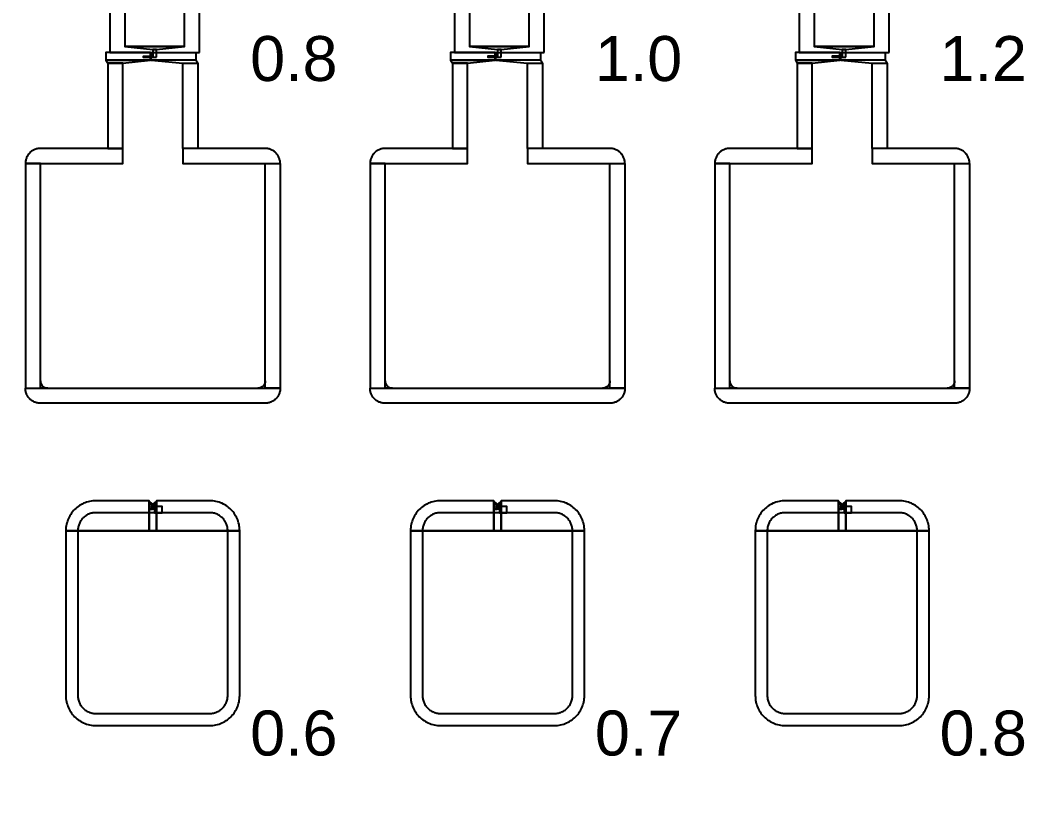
# Model space of a CAD drawing. Extents: x -50000 to 50000, y -50000 to 50000.
# Drawn here: x -24207 to -22864, y 25186 to 26241 of the extents above; entities that cross this region are included whole.
import ezdxf

# ---------------------------------------------------------------- set-up
doc = ezdxf.new("R2010")
doc.units = 0
doc.layers.get('0').update_dxf_attribs({"linetype": 'CONTINUOUS'})
for name, color, linetype in [('BASEMETAL', 4, 'CONTINUOUS'), ('FRAME', 8, 'CONTINUOUS'), ('MARKERS', 2, 'CONTINUOUS'), ('SECONDLAYER', 6, 'CONTINUOUS')]:
    doc.layers.add(name, color=color, linetype=linetype)
doc.styles.get("Standard").update_dxf_attribs({"font": 'arial.ttf'})

# ---------------------------------------------------------------- blocks, each defined once
blk = doc.blocks.new('CHIP_JARRAY')
for points in [[(4732.5, 4498), (4732.5, 4620), (4612.5, 4620), (4612.5, 4498)], [(5192.5, 4498), (5192.5, 4620), (5072.5, 4620), (5072.5, 4498)], [(5652.5, 4498), (5652.5, 4620), (5532.5, 4620), (5532.5, 4498)], [(4667.1, 4488), (4667.1, 4498), (4607.5, 4498), (4607.5, 4488)], [(4630, 4484), (4667.1, 4488), (4607.5, 4488), (4610, 4484)], [(4667.9, 4488), (4667.9, 4498), (4727.5, 4498), (4727.5, 4488)], [(4730, 4484), (4727.5, 4488), (4667.9, 4488), (4710, 4484)], [(5127, 4488), (5127, 4498), (5067.5, 4498), (5067.5, 4488)], [(5090, 4484), (5127, 4488), (5067.5, 4488), (5070, 4484)], [(5128, 4488), (5128, 4498), (5187.5, 4498), (5187.5, 4488)], [(5190, 4484), (5187.5, 4488), (5128, 4488), (5170, 4484)], [(5586.9, 4488), (5586.9, 4498), (5527.5, 4498), (5527.5, 4488)], [(5550, 4484), (5586.9, 4488), (5527.5, 4488), (5530, 4484)], [(5588.1, 4488), (5588.1, 4498), (5647.5, 4498), (5647.5, 4488)], [(5650, 4484), (5647.5, 4488), (5588.1, 4488), (5630, 4484)], [(4630, 4370), (4630, 4484), (4610, 4484), (4610, 4370)], [(4710, 4370), (4710, 4484), (4730, 4484), (4730, 4370)], [(5090, 4370), (5090, 4484), (5070, 4484), (5070, 4370)], [(5170, 4370), (5170, 4484), (5190, 4484), (5190, 4370)], [(5550, 4370), (5550, 4484), (5530, 4484), (5530, 4370)], [(5630, 4370), (5630, 4484), (5650, 4484), (5650, 4370)], [(4565, 4350), (4630, 4350), (4630, 4370), (4520, 4370), (4519, 4370), (4517.9, 4369.9), (4516.9, 4369.8), (4515.8, 4369.6), (4514.8, 4369.3), (4513.8, 4369), (4512.8, 4368.7), (4511.9, 4368.3), (4510.9, 4367.8), (4510, 4367.3), (4509.1, 4366.8), (4508.2, 4366.2), (4507.4, 4365.5), (4506.6, 4364.9), (4505.9, 4364.1), (4505.1, 4363.4), (4504.5, 4362.6), (4503.8, 4361.8), (4503.2, 4360.9), (4502.7, 4360), (4502.2, 4359.1), (4501.7, 4358.1), (4501.3, 4357.2), (4501, 4356.2), (4500.7, 4355.2), (4500.4, 4354.2), (4500.2, 4353.1), (4500.1, 4352.1), (4500, 4351), (4500, 4350), (4500, 4350)], [(4775, 4350), (4840, 4350), (4840, 4350), (4840, 4351), (4839.9, 4352.1), (4839.8, 4353.1), (4839.6, 4354.2), (4839.3, 4355.2), (4839, 4356.2), (4838.7, 4357.2), (4838.3, 4358.1), (4837.8, 4359.1), (4837.3, 4360), (4836.8, 4360.9), (4836.2, 4361.8), (4835.5, 4362.6), (4834.9, 4363.4), (4834.1, 4364.1), (4833.4, 4364.9), (4832.6, 4365.5), (4831.8, 4366.2), (4830.9, 4366.8), (4830, 4367.3), (4829.1, 4367.8), (4828.1, 4368.3), (4827.2, 4368.7), (4826.2, 4369), (4825.2, 4369.3), (4824.2, 4369.6), (4823.1, 4369.8), (4822.1, 4369.9), (4821, 4370), (4820, 4370), (4710, 4370), (4710, 4350)], [(5025, 4350), (5090, 4350), (5090, 4370), (4980, 4370), (4979, 4370), (4977.9, 4369.9), (4976.9, 4369.8), (4975.8, 4369.6), (4974.8, 4369.3), (4973.8, 4369), (4972.8, 4368.7), (4971.9, 4368.3), (4970.9, 4367.8), (4970, 4367.3), (4969.1, 4366.8), (4968.2, 4366.2), (4967.4, 4365.5), (4966.6, 4364.9), (4965.9, 4364.1), (4965.1, 4363.4), (4964.5, 4362.6), (4963.8, 4361.8), (4963.2, 4360.9), (4962.7, 4360), (4962.2, 4359.1), (4961.7, 4358.1), (4961.3, 4357.2), (4961, 4356.2), (4960.7, 4355.2), (4960.4, 4354.2), (4960.2, 4353.1), (4960.1, 4352.1), (4960, 4351), (4960, 4350), (4960, 4350)], [(5235, 4350), (5300, 4350), (5300, 4350), (5300, 4351), (5299.9, 4352.1), (5299.8, 4353.1), (5299.6, 4354.2), (5299.3, 4355.2), (5299, 4356.2), (5298.7, 4357.2), (5298.3, 4358.1), (5297.8, 4359.1), (5297.3, 4360), (5296.8, 4360.9), (5296.2, 4361.8), (5295.5, 4362.6), (5294.9, 4363.4), (5294.1, 4364.1), (5293.4, 4364.9), (5292.6, 4365.5), (5291.8, 4366.2), (5290.9, 4366.8), (5290, 4367.3), (5289.1, 4367.8), (5288.1, 4368.3), (5287.2, 4368.7), (5286.2, 4369), (5285.2, 4369.3), (5284.2, 4369.6), (5283.1, 4369.8), (5282.1, 4369.9), (5281, 4370), (5280, 4370), (5170, 4370), (5170, 4350)], [(5485, 4350), (5550, 4350), (5550, 4370), (5440, 4370), (5439, 4370), (5437.9, 4369.9), (5436.9, 4369.8), (5435.8, 4369.6), (5434.8, 4369.3), (5433.8, 4369), (5432.8, 4368.7), (5431.9, 4368.3), (5430.9, 4367.8), (5430, 4367.3), (5429.1, 4366.8), (5428.2, 4366.2), (5427.4, 4365.5), (5426.6, 4364.9), (5425.9, 4364.1), (5425.1, 4363.4), (5424.5, 4362.6), (5423.8, 4361.8), (5423.2, 4360.9), (5422.7, 4360), (5422.2, 4359.1), (5421.7, 4358.1), (5421.3, 4357.2), (5421, 4356.2), (5420.7, 4355.2), (5420.4, 4354.2), (5420.2, 4353.1), (5420.1, 4352.1), (5420, 4351), (5420, 4350), (5420, 4350)], [(5695, 4350), (5760, 4350), (5760, 4350), (5760, 4351), (5759.9, 4352.1), (5759.8, 4353.1), (5759.6, 4354.2), (5759.3, 4355.2), (5759, 4356.2), (5758.7, 4357.2), (5758.3, 4358.1), (5757.8, 4359.1), (5757.3, 4360), (5756.8, 4360.9), (5756.2, 4361.8), (5755.5, 4362.6), (5754.9, 4363.4), (5754.1, 4364.1), (5753.4, 4364.9), (5752.6, 4365.5), (5751.8, 4366.2), (5750.9, 4366.8), (5750, 4367.3), (5749.1, 4367.8), (5748.1, 4368.3), (5747.2, 4368.7), (5746.2, 4369), (5745.2, 4369.3), (5744.2, 4369.6), (5743.1, 4369.8), (5742.1, 4369.9), (5741, 4370), (5740, 4370), (5630, 4370), (5630, 4350)], [(4520, 4050), (4520, 4350), (4500, 4350), (4500, 4050)], [(4820, 4050), (4820, 4350), (4840, 4350), (4840, 4050)], [(4980, 4050), (4980, 4350), (4960, 4350), (4960, 4050)], [(5280, 4050), (5280, 4350), (5300, 4350), (5300, 4050)], [(5440, 4050), (5440, 4350), (5420, 4350), (5420, 4050)], [(5740, 4050), (5740, 4350), (5760, 4350), (5760, 4050)], [(4520, 4050), (4520, 4060), (4520.1, 4059), (4520.2, 4057.9), (4520.5, 4056.9), (4520.9, 4055.9), (4521.3, 4055), (4521.9, 4054.1), (4522.6, 4053.3), (4523.3, 4052.6), (4524.1, 4051.9), (4525, 4051.3), (4525.9, 4050.9), (4526.9, 4050.5), (4527.9, 4050.2), (4529, 4050.1), (4530, 4050)], [(4820, 4050), (4820, 4060), (4819.9, 4059), (4819.8, 4057.9), (4819.5, 4056.9), (4819.1, 4055.9), (4818.7, 4055), (4818.1, 4054.1), (4817.4, 4053.3), (4816.7, 4052.6), (4815.9, 4051.9), (4815, 4051.3), (4814.1, 4050.9), (4813.1, 4050.5), (4812.1, 4050.2), (4811, 4050.1), (4810, 4050)], [(4980, 4050), (4980, 4060), (4980.1, 4059), (4980.2, 4057.9), (4980.5, 4056.9), (4980.9, 4055.9), (4981.3, 4055), (4981.9, 4054.1), (4982.6, 4053.3), (4983.3, 4052.6), (4984.1, 4051.9), (4985, 4051.3), (4985.9, 4050.9), (4986.9, 4050.5), (4987.9, 4050.2), (4989, 4050.1), (4990, 4050)], [(5280, 4050), (5280, 4060), (5279.9, 4059), (5279.8, 4057.9), (5279.5, 4056.9), (5279.1, 4055.9), (5278.7, 4055), (5278.1, 4054.1), (5277.4, 4053.3), (5276.7, 4052.6), (5275.9, 4051.9), (5275, 4051.3), (5274.1, 4050.9), (5273.1, 4050.5), (5272.1, 4050.2), (5271, 4050.1), (5270, 4050)], [(5440, 4050), (5440, 4060), (5440.1, 4059), (5440.2, 4057.9), (5440.5, 4056.9), (5440.9, 4055.9), (5441.3, 4055), (5441.9, 4054.1), (5442.6, 4053.3), (5443.3, 4052.6), (5444.1, 4051.9), (5445, 4051.3), (5445.9, 4050.9), (5446.9, 4050.5), (5447.9, 4050.2), (5449, 4050.1), (5450, 4050)], [(5740, 4050), (5740, 4060), (5739.9, 4059), (5739.8, 4057.9), (5739.5, 4056.9), (5739.1, 4055.9), (5738.7, 4055), (5738.1, 4054.1), (5737.4, 4053.3), (5736.7, 4052.6), (5735.9, 4051.9), (5735, 4051.3), (5734.1, 4050.9), (5733.1, 4050.5), (5732.1, 4050.2), (5731, 4050.1), (5730, 4050)], [(4670, 4050), (4840, 4050), (4840, 4050), (4840, 4049), (4839.9, 4047.9), (4839.8, 4046.9), (4839.6, 4045.8), (4839.3, 4044.8), (4839, 4043.8), (4838.7, 4042.8), (4838.3, 4041.9), (4837.8, 4040.9), (4837.3, 4040), (4836.8, 4039.1), (4836.2, 4038.2), (4835.5, 4037.4), (4834.9, 4036.6), (4834.1, 4035.9), (4833.4, 4035.1), (4832.6, 4034.5), (4831.8, 4033.8), (4830.9, 4033.2), (4830, 4032.7), (4829.1, 4032.2), (4828.1, 4031.7), (4827.2, 4031.3), (4826.2, 4031), (4825.2, 4030.7), (4824.2, 4030.4), (4823.1, 4030.2), (4822.1, 4030.1), (4821, 4030), (4820, 4030), (4520, 4030), (4519, 4030), (4517.9, 4030.1), (4516.9, 4030.2), (4515.8, 4030.4), (4514.8, 4030.7), (4513.8, 4031), (4512.8, 4031.3), (4511.9, 4031.7), (4510.9, 4032.2), (4510, 4032.7), (4509.1, 4033.2), (4508.2, 4033.8), (4507.4, 4034.5), (4506.6, 4035.1), (4505.9, 4035.9), (4505.1, 4036.6), (4504.5, 4037.4), (4503.8, 4038.2), (4503.2, 4039.1), (4502.7, 4040), (4502.2, 4040.9), (4501.7, 4041.9), (4501.3, 4042.8), (4501, 4043.8), (4500.7, 4044.8), (4500.4, 4045.8), (4500.2, 4046.9), (4500.1, 4047.9), (4500, 4049), (4500, 4050), (4500, 4050)], [(5130, 4050), (5300, 4050), (5300, 4050), (5300, 4049), (5299.9, 4047.9), (5299.8, 4046.9), (5299.6, 4045.8), (5299.3, 4044.8), (5299, 4043.8), (5298.7, 4042.8), (5298.3, 4041.9), (5297.8, 4040.9), (5297.3, 4040), (5296.8, 4039.1), (5296.2, 4038.2), (5295.5, 4037.4), (5294.9, 4036.6), (5294.1, 4035.9), (5293.4, 4035.1), (5292.6, 4034.5), (5291.8, 4033.8), (5290.9, 4033.2), (5290, 4032.7), (5289.1, 4032.2), (5288.1, 4031.7), (5287.2, 4031.3), (5286.2, 4031), (5285.2, 4030.7), (5284.2, 4030.4), (5283.1, 4030.2), (5282.1, 4030.1), (5281, 4030), (5280, 4030), (4980, 4030), (4979, 4030), (4977.9, 4030.1), (4976.9, 4030.2), (4975.8, 4030.4), (4974.8, 4030.7), (4973.8, 4031), (4972.8, 4031.3), (4971.9, 4031.7), (4970.9, 4032.2), (4970, 4032.7), (4969.1, 4033.2), (4968.2, 4033.8), (4967.4, 4034.5), (4966.6, 4035.1), (4965.9, 4035.9), (4965.1, 4036.6), (4964.5, 4037.4), (4963.8, 4038.2), (4963.2, 4039.1), (4962.7, 4040), (4962.2, 4040.9), (4961.7, 4041.9), (4961.3, 4042.8), (4961, 4043.8), (4960.7, 4044.8), (4960.4, 4045.8), (4960.2, 4046.9), (4960.1, 4047.9), (4960, 4049), (4960, 4050), (4960, 4050)], [(5590, 4050), (5760, 4050), (5760, 4050), (5760, 4049), (5759.9, 4047.9), (5759.8, 4046.9), (5759.6, 4045.8), (5759.3, 4044.8), (5759, 4043.8), (5758.7, 4042.8), (5758.3, 4041.9), (5757.8, 4040.9), (5757.3, 4040), (5756.8, 4039.1), (5756.2, 4038.2), (5755.5, 4037.4), (5754.9, 4036.6), (5754.1, 4035.9), (5753.4, 4035.1), (5752.6, 4034.5), (5751.8, 4033.8), (5750.9, 4033.2), (5750, 4032.7), (5749.1, 4032.2), (5748.1, 4031.7), (5747.2, 4031.3), (5746.2, 4031), (5745.2, 4030.7), (5744.2, 4030.4), (5743.1, 4030.2), (5742.1, 4030.1), (5741, 4030), (5740, 4030), (5440, 4030), (5439, 4030), (5437.9, 4030.1), (5436.9, 4030.2), (5435.8, 4030.4), (5434.8, 4030.7), (5433.8, 4031), (5432.8, 4031.3), (5431.9, 4031.7), (5430.9, 4032.2), (5430, 4032.7), (5429.1, 4033.2), (5428.2, 4033.8), (5427.4, 4034.5), (5426.6, 4035.1), (5425.9, 4035.9), (5425.1, 4036.6), (5424.5, 4037.4), (5423.8, 4038.2), (5423.2, 4039.1), (5422.7, 4040), (5422.2, 4040.9), (5421.7, 4041.9), (5421.3, 4042.8), (5421, 4043.8), (5420.7, 4044.8), (5420.4, 4045.8), (5420.2, 4046.9), (5420.1, 4047.9), (5420, 4049), (5420, 4050), (5420, 4050)], [(4609.5, 3860), (4665, 3860), (4665, 3900), (4594, 3900), (4591.9, 3899.9), (4589.8, 3899.8), (4587.7, 3899.5), (4585.7, 3899.1), (4583.6, 3898.6), (4581.6, 3898), (4579.7, 3897.3), (4577.7, 3896.5), (4575.8, 3895.6), (4574, 3894.6), (4572.2, 3893.5), (4570.5, 3892.4), (4568.8, 3891.1), (4567.2, 3889.7), (4565.7, 3888.3), (4564.3, 3886.8), (4562.9, 3885.2), (4561.6, 3883.5), (4560.5, 3881.8), (4559.4, 3880), (4558.4, 3878.2), (4557.5, 3876.3), (4556.7, 3874.3), (4556, 3872.4), (4555.4, 3870.4), (4554.9, 3868.3), (4554.5, 3866.3), (4554.2, 3864.2), (4554.1, 3862.1), (4554, 3860), (4554, 3860)], [(4669.7, 3895.5), (4665, 3899.5), (4665, 3899.5), (4665, 3895.5)], [(4675, 3895.5), (4675, 3899.5), (4675, 3899.5), (4670.3, 3895.5)], [(4730.5, 3860), (4786, 3860), (4786, 3860), (4785.9, 3862.1), (4785.8, 3864.2), (4785.5, 3866.3), (4785.1, 3868.3), (4784.6, 3870.4), (4784, 3872.4), (4783.3, 3874.3), (4782.5, 3876.3), (4781.6, 3878.2), (4780.6, 3880), (4779.5, 3881.8), (4778.4, 3883.5), (4777.1, 3885.2), (4775.7, 3886.8), (4774.3, 3888.3), (4772.8, 3889.7), (4771.2, 3891.1), (4769.5, 3892.4), (4767.8, 3893.5), (4766, 3894.6), (4764.2, 3895.6), (4762.3, 3896.5), (4760.3, 3897.3), (4758.4, 3898), (4756.4, 3898.6), (4754.3, 3899.1), (4752.3, 3899.5), (4750.2, 3899.8), (4748.1, 3899.9), (4746, 3900), (4675, 3900), (4675, 3860)], [(5069.5, 3860), (5125, 3860), (5125, 3900), (5054, 3900), (5051.9, 3899.9), (5049.8, 3899.8), (5047.7, 3899.5), (5045.7, 3899.1), (5043.6, 3898.6), (5041.6, 3898), (5039.7, 3897.3), (5037.7, 3896.5), (5035.8, 3895.6), (5034, 3894.6), (5032.2, 3893.5), (5030.5, 3892.4), (5028.8, 3891.1), (5027.2, 3889.7), (5025.7, 3888.3), (5024.3, 3886.8), (5022.9, 3885.2), (5021.6, 3883.5), (5020.5, 3881.8), (5019.4, 3880), (5018.4, 3878.2), (5017.5, 3876.3), (5016.7, 3874.3), (5016, 3872.4), (5015.4, 3870.4), (5014.9, 3868.3), (5014.5, 3866.3), (5014.2, 3864.2), (5014.1, 3862.1), (5014, 3860), (5014, 3860)], [(5129.6, 3895.5), (5125, 3899.5), (5125, 3899.5), (5125, 3895.5)], [(5135, 3895.5), (5135, 3899.5), (5135, 3899.5), (5130.4, 3895.5)], [(5190.5, 3860), (5246, 3860), (5246, 3860), (5245.9, 3862.1), (5245.8, 3864.2), (5245.5, 3866.3), (5245.1, 3868.3), (5244.6, 3870.4), (5244, 3872.4), (5243.3, 3874.3), (5242.5, 3876.3), (5241.6, 3878.2), (5240.6, 3880), (5239.5, 3881.8), (5238.4, 3883.5), (5237.1, 3885.2), (5235.7, 3886.8), (5234.3, 3888.3), (5232.8, 3889.7), (5231.2, 3891.1), (5229.5, 3892.4), (5227.8, 3893.5), (5226, 3894.6), (5224.2, 3895.6), (5222.3, 3896.5), (5220.3, 3897.3), (5218.4, 3898), (5216.4, 3898.6), (5214.3, 3899.1), (5212.3, 3899.5), (5210.2, 3899.8), (5208.1, 3899.9), (5206, 3900), (5135, 3900), (5135, 3860)], [(5529.5, 3860), (5585, 3860), (5585, 3900), (5514, 3900), (5511.9, 3899.9), (5509.8, 3899.8), (5507.7, 3899.5), (5505.7, 3899.1), (5503.6, 3898.6), (5501.6, 3898), (5499.7, 3897.3), (5497.7, 3896.5), (5495.8, 3895.6), (5494, 3894.6), (5492.2, 3893.5), (5490.5, 3892.4), (5488.8, 3891.1), (5487.2, 3889.7), (5485.7, 3888.3), (5484.3, 3886.8), (5482.9, 3885.2), (5481.6, 3883.5), (5480.5, 3881.8), (5479.4, 3880), (5478.4, 3878.2), (5477.5, 3876.3), (5476.7, 3874.3), (5476, 3872.4), (5475.4, 3870.4), (5474.9, 3868.3), (5474.5, 3866.3), (5474.2, 3864.2), (5474.1, 3862.1), (5474, 3860), (5474, 3860)], [(5589.6, 3895.5), (5585, 3899.5), (5585, 3899.5), (5585, 3895.5)], [(5595, 3895.5), (5595, 3899.5), (5595, 3899.5), (5590.4, 3895.5)], [(5650.5, 3860), (5706, 3860), (5706, 3860), (5705.9, 3862.1), (5705.8, 3864.2), (5705.5, 3866.3), (5705.1, 3868.3), (5704.6, 3870.4), (5704, 3872.4), (5703.3, 3874.3), (5702.5, 3876.3), (5701.6, 3878.2), (5700.6, 3880), (5699.5, 3881.8), (5698.4, 3883.5), (5697.1, 3885.2), (5695.7, 3886.8), (5694.3, 3888.3), (5692.8, 3889.7), (5691.2, 3891.1), (5689.5, 3892.4), (5687.8, 3893.5), (5686, 3894.6), (5684.2, 3895.6), (5682.3, 3896.5), (5680.3, 3897.3), (5678.4, 3898), (5676.4, 3898.6), (5674.3, 3899.1), (5672.3, 3899.5), (5670.2, 3899.8), (5668.1, 3899.9), (5666, 3900), (5595, 3900), (5595, 3860)], [(4669.7, 3888.5), (4669.7, 3895.5), (4665, 3895.5), (4665, 3888.5)], [(4675, 3860), (4675, 3888.5), (4665, 3888.5), (4665, 3860)], [(4670.3, 3888.5), (4670.3, 3895.5), (4675, 3895.5), (4675, 3888.5)], [(5129.6, 3888.5), (5129.6, 3895.5), (5125, 3895.5), (5125, 3888.5)], [(5135, 3860), (5135, 3888.5), (5125, 3888.5), (5125, 3860)], [(5130.4, 3888.5), (5130.4, 3895.5), (5135, 3895.5), (5135, 3888.5)], [(5589.6, 3888.5), (5589.6, 3895.5), (5585, 3895.5), (5585, 3888.5)], [(5595, 3860), (5595, 3888.5), (5585, 3888.5), (5585, 3860)], [(5590.4, 3888.5), (5590.4, 3895.5), (5595, 3895.5), (5595, 3888.5)], [(4670, 3600), (4746, 3600), (4748.1, 3600.1), (4750.2, 3600.2), (4752.3, 3600.5), (4754.3, 3600.9), (4756.4, 3601.4), (4758.4, 3602), (4760.3, 3602.7), (4762.3, 3603.5), (4764.2, 3604.4), (4766, 3605.4), (4767.8, 3606.5), (4769.5, 3607.6), (4771.2, 3608.9), (4772.8, 3610.3), (4774.3, 3611.7), (4775.7, 3613.2), (4777.1, 3614.8), (4778.4, 3616.5), (4779.5, 3618.2), (4780.6, 3620), (4781.6, 3621.8), (4782.5, 3623.7), (4783.3, 3625.7), (4784, 3627.6), (4784.6, 3629.6), (4785.1, 3631.7), (4785.5, 3633.7), (4785.8, 3635.8), (4785.9, 3637.9), (4786, 3640), (4786, 3860), (4554, 3860), (4554, 3640), (4554.1, 3637.9), (4554.2, 3635.8), (4554.5, 3633.7), (4554.9, 3631.7), (4555.4, 3629.6), (4556, 3627.6), (4556.7, 3625.7), (4557.5, 3623.7), (4558.4, 3621.8), (4559.4, 3620), (4560.5, 3618.2), (4561.6, 3616.5), (4562.9, 3614.8), (4564.3, 3613.2), (4565.7, 3611.7), (4567.2, 3610.3), (4568.8, 3608.9), (4570.5, 3607.6), (4572.2, 3606.5), (4574, 3605.4), (4575.8, 3604.4), (4577.7, 3603.5), (4579.7, 3602.7), (4581.6, 3602), (4583.6, 3601.4), (4585.7, 3600.9), (4587.7, 3600.5), (4589.8, 3600.2), (4591.9, 3600.1), (4594, 3600)], [(5130, 3600), (5206, 3600), (5208.1, 3600.1), (5210.2, 3600.2), (5212.3, 3600.5), (5214.3, 3600.9), (5216.4, 3601.4), (5218.4, 3602), (5220.3, 3602.7), (5222.3, 3603.5), (5224.2, 3604.4), (5226, 3605.4), (5227.8, 3606.5), (5229.5, 3607.6), (5231.2, 3608.9), (5232.8, 3610.3), (5234.3, 3611.7), (5235.7, 3613.2), (5237.1, 3614.8), (5238.4, 3616.5), (5239.5, 3618.2), (5240.6, 3620), (5241.6, 3621.8), (5242.5, 3623.7), (5243.3, 3625.7), (5244, 3627.6), (5244.6, 3629.6), (5245.1, 3631.7), (5245.5, 3633.7), (5245.8, 3635.8), (5245.9, 3637.9), (5246, 3640), (5246, 3860), (5014, 3860), (5014, 3640), (5014.1, 3637.9), (5014.2, 3635.8), (5014.5, 3633.7), (5014.9, 3631.7), (5015.4, 3629.6), (5016, 3627.6), (5016.7, 3625.7), (5017.5, 3623.7), (5018.4, 3621.8), (5019.4, 3620), (5020.5, 3618.2), (5021.6, 3616.5), (5022.9, 3614.8), (5024.3, 3613.2), (5025.7, 3611.7), (5027.2, 3610.3), (5028.8, 3608.9), (5030.5, 3607.6), (5032.2, 3606.5), (5034, 3605.4), (5035.8, 3604.4), (5037.7, 3603.5), (5039.7, 3602.7), (5041.6, 3602), (5043.6, 3601.4), (5045.7, 3600.9), (5047.7, 3600.5), (5049.8, 3600.2), (5051.9, 3600.1), (5054, 3600)], [(5590, 3600), (5666, 3600), (5668.1, 3600.1), (5670.2, 3600.2), (5672.3, 3600.5), (5674.3, 3600.9), (5676.4, 3601.4), (5678.4, 3602), (5680.3, 3602.7), (5682.3, 3603.5), (5684.2, 3604.4), (5686, 3605.4), (5687.8, 3606.5), (5689.5, 3607.6), (5691.2, 3608.9), (5692.8, 3610.3), (5694.3, 3611.7), (5695.7, 3613.2), (5697.1, 3614.8), (5698.4, 3616.5), (5699.5, 3618.2), (5700.6, 3620), (5701.6, 3621.8), (5702.5, 3623.7), (5703.3, 3625.7), (5704, 3627.6), (5704.6, 3629.6), (5705.1, 3631.7), (5705.5, 3633.7), (5705.8, 3635.8), (5705.9, 3637.9), (5706, 3640), (5706, 3860), (5474, 3860), (5474, 3640), (5474.1, 3637.9), (5474.2, 3635.8), (5474.5, 3633.7), (5474.9, 3631.7), (5475.4, 3629.6), (5476, 3627.6), (5476.7, 3625.7), (5477.5, 3623.7), (5478.4, 3621.8), (5479.4, 3620), (5480.5, 3618.2), (5481.6, 3616.5), (5482.9, 3614.8), (5484.3, 3613.2), (5485.7, 3611.7), (5487.2, 3610.3), (5488.8, 3608.9), (5490.5, 3607.6), (5492.2, 3606.5), (5494, 3605.4), (5495.8, 3604.4), (5497.7, 3603.5), (5499.7, 3602.7), (5501.6, 3602), (5503.6, 3601.4), (5505.7, 3600.9), (5507.7, 3600.5), (5509.8, 3600.2), (5511.9, 3600.1), (5514, 3600)]]:
    blk.add_lwpolyline(points, close=True)
at = {"layer": 'SECONDLAYER'}
for points in [[(4712.5, 4506), (4712.5, 4640), (4632.5, 4640), (4632.5, 4506)], [(5172.5, 4506), (5172.5, 4640), (5092.5, 4640), (5092.5, 4506)], [(5632.5, 4506), (5632.5, 4640), (5552.5, 4640), (5552.5, 4506)], [(4675, 4502), (4712.5, 4506), (4632.5, 4506), (4670, 4502)], [(4675, 4492), (4675, 4502), (4670, 4502), (4670, 4492)], [(5135, 4502), (5172.5, 4506), (5092.5, 4506), (5130, 4502)], [(5135, 4492), (5135, 4502), (5130, 4502), (5130, 4492)], [(5595, 4502), (5632.5, 4506), (5552.5, 4506), (5590, 4502)], [(5595, 4492), (5595, 4502), (5590, 4502), (5590, 4492)], [(4667.1, 4492), (4667.1, 4492.8), (4657.2, 4492.8), (4657.2, 4492)], [(4667.9, 4492), (4667.9, 4492.8), (4667.1, 4492.8), (4667.1, 4492)], [(4670, 4492), (4670, 4492.8), (4667.9, 4492.8), (4667.9, 4492)], [(5127, 4492), (5127, 4493), (5117, 4493), (5117, 4492)], [(5128, 4492), (5128, 4493), (5127, 4493), (5127, 4492)], [(5130, 4492), (5130, 4493), (5128, 4493), (5128, 4492)], [(5586.9, 4492), (5586.9, 4493.2), (5576.8, 4493.2), (5576.8, 4492)], [(5588.1, 4492), (5588.1, 4493.2), (5586.9, 4493.2), (5586.9, 4492)], [(5590, 4492), (5590, 4493.2), (5588.1, 4493.2), (5588.1, 4492)], [(4670, 3884), (4594, 3884), (4592.7, 3884), (4591.5, 3883.9), (4590.2, 3883.7), (4589, 3883.5), (4587.8, 3883.2), (4586.6, 3882.8), (4585.4, 3882.4), (4584.2, 3881.9), (4583.1, 3881.4), (4582, 3880.8), (4580.9, 3880.1), (4579.9, 3879.4), (4578.9, 3878.7), (4577.9, 3877.8), (4577, 3877), (4576.2, 3876.1), (4575.3, 3875.1), (4574.6, 3874.1), (4573.9, 3873.1), (4573.2, 3872), (4572.6, 3870.9), (4572.1, 3869.8), (4571.6, 3868.6), (4571.2, 3867.4), (4570.8, 3866.2), (4570.5, 3865), (4570.3, 3863.8), (4570.1, 3862.5), (4570, 3861.3), (4570, 3860), (4570, 3640), (4570, 3638.7), (4570.1, 3637.5), (4570.3, 3636.2), (4570.5, 3635), (4570.8, 3633.8), (4571.2, 3632.6), (4571.6, 3631.4), (4572.1, 3630.2), (4572.6, 3629.1), (4573.2, 3628), (4573.9, 3626.9), (4574.6, 3625.9), (4575.3, 3624.9), (4576.2, 3623.9), (4577, 3623), (4577.9, 3622.2), (4578.9, 3621.3), (4579.9, 3620.6), (4580.9, 3619.9), (4582, 3619.2), (4583.1, 3618.6), (4584.2, 3618.1), (4585.4, 3617.6), (4586.6, 3617.2), (4587.8, 3616.8), (4589, 3616.5), (4590.2, 3616.3), (4591.5, 3616.1), (4592.7, 3616), (4594, 3616), (4746, 3616), (4747.3, 3616), (4748.5, 3616.1), (4749.8, 3616.3), (4751, 3616.5), (4752.2, 3616.8), (4753.4, 3617.2), (4754.6, 3617.6), (4755.8, 3618.1), (4756.9, 3618.6), (4758, 3619.2), (4759.1, 3619.9), (4760.1, 3620.6), (4761.1, 3621.3), (4762.1, 3622.2), (4763, 3623), (4763.8, 3623.9), (4764.7, 3624.9), (4765.4, 3625.9), (4766.1, 3626.9), (4766.8, 3628), (4767.4, 3629.1), (4767.9, 3630.2), (4768.4, 3631.4), (4768.8, 3632.6), (4769.2, 3633.8), (4769.5, 3635), (4769.7, 3636.2), (4769.9, 3637.5), (4770, 3638.7), (4770, 3640), (4770, 3860), (4770, 3861.3), (4769.9, 3862.5), (4769.7, 3863.8), (4769.5, 3865), (4769.2, 3866.2), (4768.8, 3867.4), (4768.4, 3868.6), (4767.9, 3869.8), (4767.4, 3870.9), (4766.8, 3872), (4766.1, 3873.1), (4765.4, 3874.1), (4764.7, 3875.1), (4763.8, 3876.1), (4763, 3877), (4762.1, 3877.8), (4761.1, 3878.7), (4760.1, 3879.4), (4759.1, 3880.1), (4758, 3880.8), (4756.9, 3881.4), (4755.8, 3881.9), (4754.6, 3882.4), (4753.4, 3882.8), (4752.2, 3883.2), (4751, 3883.5), (4749.8, 3883.7), (4748.5, 3883.9), (4747.3, 3884), (4746, 3884)], [(4667.5, 3892.3), (4667.5, 3891.7), (4669.7, 3891.7), (4669.7, 3892.3)], [(4669.7, 3892.3), (4669.7, 3891.7), (4670.3, 3891.7), (4670.3, 3892.3)], [(4670.3, 3892.3), (4670.3, 3891.7), (4672.5, 3891.7), (4672.5, 3892.3)], [(4672.5, 3892.3), (4672.5, 3884), (4682.5, 3884), (4682.5, 3892.3)], [(5130, 3884), (5054, 3884), (5052.7, 3884), (5051.5, 3883.9), (5050.2, 3883.7), (5049, 3883.5), (5047.8, 3883.2), (5046.6, 3882.8), (5045.4, 3882.4), (5044.2, 3881.9), (5043.1, 3881.4), (5042, 3880.8), (5040.9, 3880.1), (5039.9, 3879.4), (5038.9, 3878.7), (5037.9, 3877.8), (5037, 3877), (5036.2, 3876.1), (5035.3, 3875.1), (5034.6, 3874.1), (5033.9, 3873.1), (5033.2, 3872), (5032.6, 3870.9), (5032.1, 3869.8), (5031.6, 3868.6), (5031.2, 3867.4), (5030.8, 3866.2), (5030.5, 3865), (5030.3, 3863.8), (5030.1, 3862.5), (5030, 3861.3), (5030, 3860), (5030, 3640), (5030, 3638.7), (5030.1, 3637.5), (5030.3, 3636.2), (5030.5, 3635), (5030.8, 3633.8), (5031.2, 3632.6), (5031.6, 3631.4), (5032.1, 3630.2), (5032.6, 3629.1), (5033.2, 3628), (5033.9, 3626.9), (5034.6, 3625.9), (5035.3, 3624.9), (5036.2, 3623.9), (5037, 3623), (5037.9, 3622.2), (5038.9, 3621.3), (5039.9, 3620.6), (5040.9, 3619.9), (5042, 3619.2), (5043.1, 3618.6), (5044.2, 3618.1), (5045.4, 3617.6), (5046.6, 3617.2), (5047.8, 3616.8), (5049, 3616.5), (5050.2, 3616.3), (5051.5, 3616.1), (5052.7, 3616), (5054, 3616), (5206, 3616), (5207.3, 3616), (5208.5, 3616.1), (5209.8, 3616.3), (5211, 3616.5), (5212.2, 3616.8), (5213.4, 3617.2), (5214.6, 3617.6), (5215.8, 3618.1), (5216.9, 3618.6), (5218, 3619.2), (5219.1, 3619.9), (5220.1, 3620.6), (5221.1, 3621.3), (5222.1, 3622.2), (5223, 3623), (5223.8, 3623.9), (5224.7, 3624.9), (5225.4, 3625.9), (5226.1, 3626.9), (5226.8, 3628), (5227.4, 3629.1), (5227.9, 3630.2), (5228.4, 3631.4), (5228.8, 3632.6), (5229.2, 3633.8), (5229.5, 3635), (5229.7, 3636.2), (5229.9, 3637.5), (5230, 3638.7), (5230, 3640), (5230, 3860), (5230, 3861.3), (5229.9, 3862.5), (5229.7, 3863.8), (5229.5, 3865), (5229.2, 3866.2), (5228.8, 3867.4), (5228.4, 3868.6), (5227.9, 3869.8), (5227.4, 3870.9), (5226.8, 3872), (5226.1, 3873.1), (5225.4, 3874.1), (5224.7, 3875.1), (5223.8, 3876.1), (5223, 3877), (5222.1, 3877.8), (5221.1, 3878.7), (5220.1, 3879.4), (5219.1, 3880.1), (5218, 3880.8), (5216.9, 3881.4), (5215.8, 3881.9), (5214.6, 3882.4), (5213.4, 3882.8), (5212.2, 3883.2), (5211, 3883.5), (5209.8, 3883.7), (5208.5, 3883.9), (5207.3, 3884), (5206, 3884)], [(5127.5, 3892.3), (5127.5, 3891.7), (5129.6, 3891.7), (5129.6, 3892.3)], [(5129.6, 3892.3), (5129.6, 3891.7), (5130.4, 3891.7), (5130.4, 3892.3)], [(5130.4, 3892.3), (5130.4, 3891.7), (5132.5, 3891.7), (5132.5, 3892.3)], [(5132.5, 3892.3), (5132.5, 3884), (5142.5, 3884), (5142.5, 3892.3)], [(5590, 3884), (5514, 3884), (5512.7, 3884), (5511.5, 3883.9), (5510.2, 3883.7), (5509, 3883.5), (5507.8, 3883.2), (5506.6, 3882.8), (5505.4, 3882.4), (5504.2, 3881.9), (5503.1, 3881.4), (5502, 3880.8), (5500.9, 3880.1), (5499.9, 3879.4), (5498.9, 3878.7), (5497.9, 3877.8), (5497, 3877), (5496.2, 3876.1), (5495.3, 3875.1), (5494.6, 3874.1), (5493.9, 3873.1), (5493.2, 3872), (5492.6, 3870.9), (5492.1, 3869.8), (5491.6, 3868.6), (5491.2, 3867.4), (5490.8, 3866.2), (5490.5, 3865), (5490.3, 3863.8), (5490.1, 3862.5), (5490, 3861.3), (5490, 3860), (5490, 3640), (5490, 3638.7), (5490.1, 3637.5), (5490.3, 3636.2), (5490.5, 3635), (5490.8, 3633.8), (5491.2, 3632.6), (5491.6, 3631.4), (5492.1, 3630.2), (5492.6, 3629.1), (5493.2, 3628), (5493.9, 3626.9), (5494.6, 3625.9), (5495.3, 3624.9), (5496.2, 3623.9), (5497, 3623), (5497.9, 3622.2), (5498.9, 3621.3), (5499.9, 3620.6), (5500.9, 3619.9), (5502, 3619.2), (5503.1, 3618.6), (5504.2, 3618.1), (5505.4, 3617.6), (5506.6, 3617.2), (5507.8, 3616.8), (5509, 3616.5), (5510.2, 3616.3), (5511.5, 3616.1), (5512.7, 3616), (5514, 3616), (5666, 3616), (5667.3, 3616), (5668.5, 3616.1), (5669.8, 3616.3), (5671, 3616.5), (5672.2, 3616.8), (5673.4, 3617.2), (5674.6, 3617.6), (5675.8, 3618.1), (5676.9, 3618.6), (5678, 3619.2), (5679.1, 3619.9), (5680.1, 3620.6), (5681.1, 3621.3), (5682.1, 3622.2), (5683, 3623), (5683.8, 3623.9), (5684.7, 3624.9), (5685.4, 3625.9), (5686.1, 3626.9), (5686.8, 3628), (5687.4, 3629.1), (5687.9, 3630.2), (5688.4, 3631.4), (5688.8, 3632.6), (5689.2, 3633.8), (5689.5, 3635), (5689.7, 3636.2), (5689.9, 3637.5), (5690, 3638.7), (5690, 3640), (5690, 3860), (5690, 3861.3), (5689.9, 3862.5), (5689.7, 3863.8), (5689.5, 3865), (5689.2, 3866.2), (5688.8, 3867.4), (5688.4, 3868.6), (5687.9, 3869.8), (5687.4, 3870.9), (5686.8, 3872), (5686.1, 3873.1), (5685.4, 3874.1), (5684.7, 3875.1), (5683.8, 3876.1), (5683, 3877), (5682.1, 3877.8), (5681.1, 3878.7), (5680.1, 3879.4), (5679.1, 3880.1), (5678, 3880.8), (5676.9, 3881.4), (5675.8, 3881.9), (5674.6, 3882.4), (5673.4, 3882.8), (5672.2, 3883.2), (5671, 3883.5), (5669.8, 3883.7), (5668.5, 3883.9), (5667.3, 3884), (5666, 3884)], [(5587.5, 3892.3), (5587.5, 3891.7), (5589.6, 3891.7), (5589.6, 3892.3)], [(5589.6, 3892.3), (5589.6, 3891.7), (5590.4, 3891.7), (5590.4, 3892.3)], [(5590.4, 3892.3), (5590.4, 3891.7), (5592.5, 3891.7), (5592.5, 3892.3)], [(5592.5, 3892.3), (5592.5, 3884), (5602.5, 3884), (5602.5, 3892.3)]]:
    blk.add_lwpolyline(points, close=True, dxfattribs=at)
at = {"layer": 'MARKERS'}
for s, p in [('0.8', (4800, 4460)), ('1.0', (5260, 4460)), ('1.2', (5720, 4460)), ('0.6', (4800, 3560)), ('0.7', (5260, 3560)), ('0.8', (5720, 3560))]:
    blk.add_text(s, height=60, dxfattribs=at).set_placement(p)

msp = doc.modelspace()

# ---------------------------------------------------------------- linework, layer by layer
at = {"layer": 'FRAME'}
for radius in [50000, 49500]:
    msp.add_circle((0, 0), radius, dxfattribs=at)

# ---------------------------------------------------------------- block references
at = {"layer": 'BASEMETAL'}
msp.add_blockref('CHIP_JARRAY', (-28700, 21700), dxfattribs=at)

doc.saveas('drawing.dxf')
